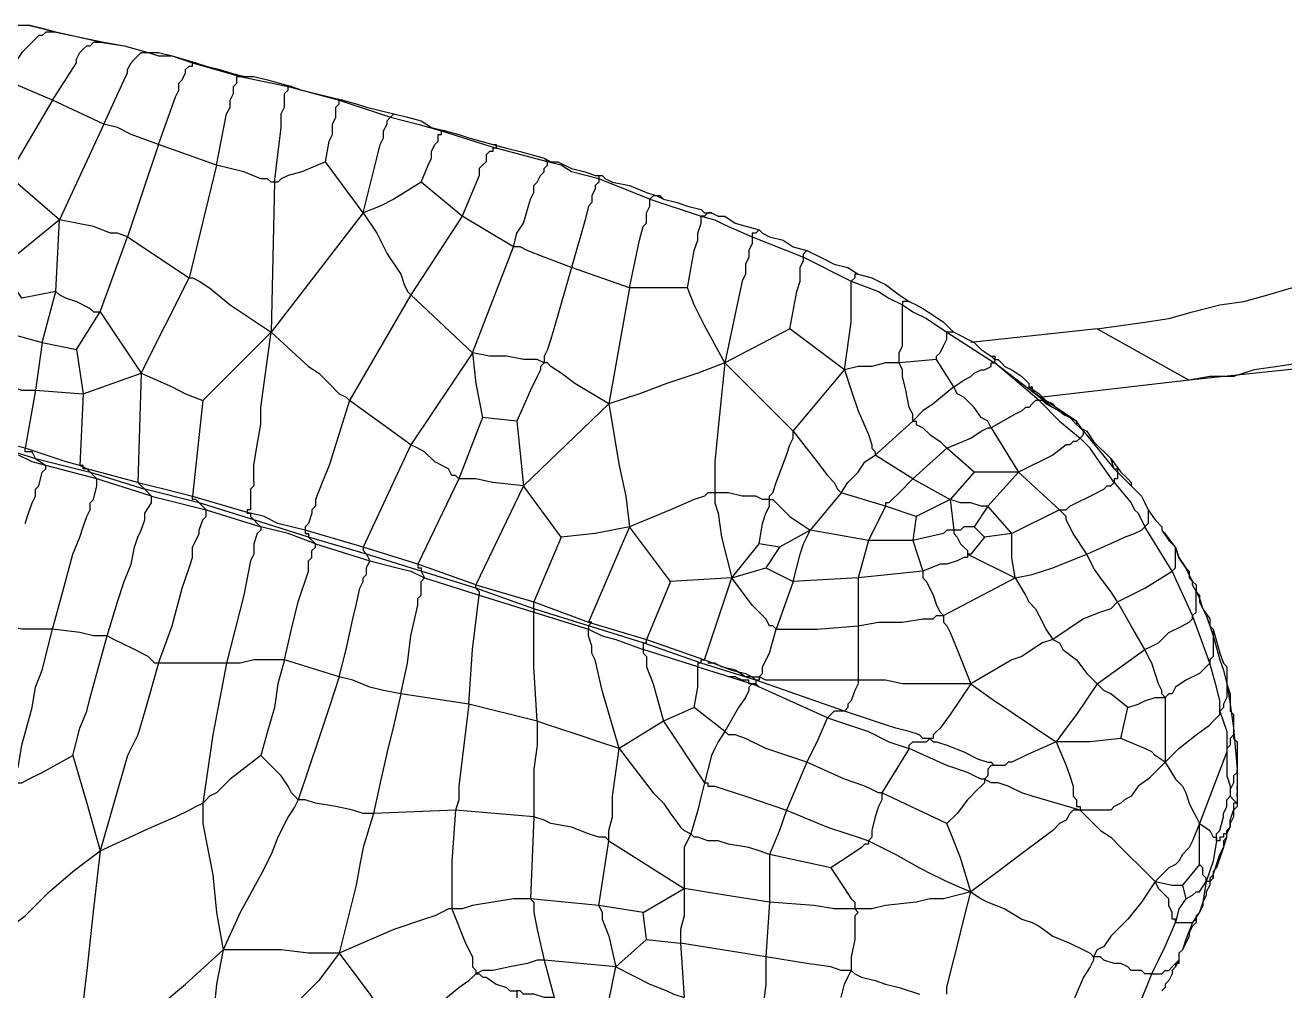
# Model space of a CAD drawing. Header units: millimetres. Extents: x 2758 to 41047, y 670 to 17125.
# Drawn here: x 34928.9 to 35082.6, y 8378.2 to 8496.1 of the extents above; entities that cross this region are included whole.
import ezdxf

# ---------------------------------------------------------------- set-up
doc = ezdxf.new("R2010")
doc.units = ezdxf.units.MM
doc.layers.add('PDF2_Geometría', color=7, linetype='Continuous')

# ---------------------------------------------------------------- blocks, each defined once
blk = doc.blocks.new('OH3A1-1$-$ASSY$$CENTER$TUB_-_v2$-$copia')
at = {"layer": 'PDF2_Geometría', "lineweight": -3}
for points in [[(15.30584, 11.00334), (15.31001, 11.00334)], [(15.31668, 11.00167), (15.31334, 11.00251), (15.31001, 11.00334)], [(15.31001, 11.00334), (15.31334, 11.00251), (15.31668, 11.00167)], [(15.32751, 10.99917), (15.31668, 11.00167), (15.31584, 11.00167), (15.31501, 11.00167), (15.31418, 11.00167), (15.31334, 11.00084), (15.31251, 11.00084), (15.31168, 11.00001), (15.31001, 10.99834), (15.30918, 10.99751), (15.30834, 10.99667), (15.30668, 10.99417), (15.30418, 10.99001)], [(15.31668, 11.00167), (15.32834, 10.99917)], [(15.31585, 10.98501), (15.32168, 10.99417), (15.32168, 10.99501), (15.32251, 10.99667), (15.32334, 10.99751), (15.32418, 10.99834), (15.32501, 10.99834), (15.32584, 10.99917), (15.32668, 10.99917), (15.32751, 10.99917), (15.33334, 10.99834), (15.33918, 10.99667)], [(15.32751, 10.99917), (15.32834, 10.99917)], [(15.32834, 10.99917), (15.33334, 10.99834), (15.33918, 10.99667)], [(15.32835, 10.97918), (15.33335, 10.99001), (15.33418, 10.99167), (15.33418, 10.99251), (15.33501, 10.99417), (15.33585, 10.99501), (15.33668, 10.99584), (15.33751, 10.99667), (15.33834, 10.99667), (15.33918, 10.99667), (15.34168, 10.99584), (15.34501, 10.99584), (15.35001, 10.99417)], [(15.33918, 10.99667), (15.33918, 10.99667)], [(15.33918, 10.99667), (15.34168, 10.99667), (15.34501, 10.99584), (15.35084, 10.99417), (15.35334, 10.99334), (15.35668, 10.99251), (15.35918, 10.99167), (15.36251, 10.99084)], [(15.34168, 10.97417), (15.34584, 10.98584), (15.34668, 10.98751), (15.34668, 10.98917), (15.34751, 10.99001), (15.34834, 10.99167), (15.34834, 10.99251), (15.34918, 10.99334), (15.35001, 10.99334), (15.35001, 10.99417), (15.36168, 10.99084)], [(15.35084, 10.99417), (15.35001, 10.99417)], [(15.35585, 10.96917), (15.35835, 10.98167), (15.35918, 10.98334), (15.35918, 10.98501), (15.36001, 10.98667), (15.36001, 10.98834), (15.36084, 10.98917), (15.36084, 10.99001), (15.36084, 10.99084), (15.36168, 10.99084), (15.37334, 10.98834)], [(15.36251, 10.99084), (15.36168, 10.99084)], [(15.36251, 10.99084), (15.36501, 10.99084), (15.36834, 10.99001), (15.37418, 10.98834)], [(15.31584, 10.98501), (15.30418, 10.99001), (15.29251, 10.97334)], [(15.37001, 10.96501), (15.37168, 10.97834), (15.37168, 10.98001), (15.37168, 10.98167), (15.37251, 10.98334), (15.37251, 10.98501), (15.37251, 10.98584), (15.37251, 10.98667), (15.37334, 10.98751), (15.37334, 10.98834), (15.38584, 10.98501)], [(15.37418, 10.98834), (15.37334, 10.98834)], [(15.37418, 10.98834), (15.37668, 10.98751), (15.38001, 10.98667), (15.38334, 10.98584), (15.38668, 10.98501)], [(15.32834, 10.97917), (15.31584, 10.98501), (15.30501, 10.96667)], [(15.38251, 10.97001), (15.38334, 10.97501), (15.38418, 10.97667), (15.38418, 10.97834), (15.38418, 10.97917), (15.38501, 10.98084), (15.38501, 10.98251), (15.38501, 10.98334), (15.38584, 10.98417), (15.38584, 10.98501), (15.39834, 10.98084)], [(15.38668, 10.98501), (15.38584, 10.98501)], [(15.38668, 10.98501), (15.39001, 10.98417), (15.39251, 10.98334), (15.39918, 10.98167)], [(15.39918, 10.98167), (15.39834, 10.98084)], [(15.39918, 10.98167), (15.40251, 10.98084), (15.40584, 10.98001), (15.40834, 10.97834), (15.41168, 10.97751)], [(15.34168, 10.97417), (15.33501, 10.97667), (15.33168, 10.97834), (15.32834, 10.97917), (15.31751, 10.95584)], [(15.39168, 10.95751), (15.39501, 10.97084), (15.39584, 10.97417), (15.39668, 10.97584), (15.39668, 10.97751), (15.39751, 10.97917), (15.39751, 10.98001), (15.39834, 10.98084), (15.40501, 10.97917), (15.41084, 10.97751)], [(15.40584, 10.96501), (15.40751, 10.96917), (15.40834, 10.97084), (15.40834, 10.97167), (15.40834, 10.97251), (15.40918, 10.97417), (15.41001, 10.97501), (15.41001, 10.97584), (15.41001, 10.97667), (15.41084, 10.97667), (15.41084, 10.97751), (15.42418, 10.97334)], [(15.41168, 10.97751), (15.41084, 10.97751)], [(15.41168, 10.97751), (15.41501, 10.97667), (15.41751, 10.97584), (15.42334, 10.97417), (15.42668, 10.97334), (15.43001, 10.97251), (15.43584, 10.97084)], [(16.1575, 10.97584), (15.59336, 10.91668)], [(15.35584, 10.96917), (15.34168, 10.97417), (15.33418, 10.95167)], [(15.42834, 10.94917), (15.42918, 10.95251), (15.43084, 10.95501), (15.43251, 10.96084), (15.43334, 10.96251), (15.43334, 10.96417), (15.43418, 10.96501), (15.43501, 10.96667), (15.43584, 10.96751), (15.43584, 10.96834), (15.43668, 10.96917), (15.43668, 10.97001), (15.42418, 10.97334), (15.42334, 10.97334), (15.42334, 10.97251), (15.42251, 10.97251), (15.42168, 10.97167), (15.42168, 10.97001), (15.42085, 10.96917), (15.42001, 10.96834), (15.42001, 10.96667), (15.41585, 10.95667)], [(15.42334, 10.97417), (15.42418, 10.97417), (15.42418, 10.97334)], [(15.37001, 10.96501), (15.36918, 10.96501), (15.36834, 10.96584), (15.36668, 10.96584), (15.36251, 10.96751), (15.35584, 10.96917), (15.34918, 10.94167)], [(15.39168, 10.95751), (15.38251, 10.97001), (15.37668, 10.96751), (15.37334, 10.96667), (15.37168, 10.96584), (15.37084, 10.96501), (15.37001, 10.96501), (15.36918, 10.92834)], [(15.44834, 10.96667), (15.44918, 10.96667), (15.44918, 10.96584), (15.44251, 10.96751), (15.44001, 10.96917), (15.43668, 10.97001), (15.43584, 10.97084)], [(15.43584, 10.97084), (15.43751, 10.97001), (15.43918, 10.97001), (15.44251, 10.96834), (15.44584, 10.96751), (15.44834, 10.96667)], [(15.31751, 10.95584), (15.30501, 10.96667), (15.29334, 10.95167)], [(15.46501, 10.96084), (15.46418, 10.96167), (15.46334, 10.96167), (15.46251, 10.96167), (15.46168, 10.96084), (15.44918, 10.96584), (15.44918, 10.96501), (15.44834, 10.96417), (15.44834, 10.96334), (15.44751, 10.96167), (15.44751, 10.96001), (15.44668, 10.95917), (15.44584, 10.95584), (15.44251, 10.94417)], [(15.44834, 10.96667), (15.45001, 10.96667), (15.45084, 10.96584), (15.45251, 10.96501), (15.45668, 10.96417), (15.46084, 10.96251), (15.46334, 10.96167), (15.46501, 10.96084)], [(15.41584, 10.95667), (15.40584, 10.96501), (15.39918, 10.96084), (15.39584, 10.95917), (15.39168, 10.95751), (15.39501, 10.95251), (15.39751, 10.94751), (15.40084, 10.94251), (15.40168, 10.94001), (15.40251, 10.93834), (15.40334, 10.93751)], [(15.45668, 10.93918), (15.45918, 10.95084), (15.46001, 10.95417), (15.46084, 10.95501), (15.46084, 10.95667), (15.46084, 10.95751), (15.46168, 10.95917), (15.46168, 10.96001), (15.46168, 10.96084), (15.47418, 10.95667)], [(15.46501, 10.96084), (15.46834, 10.96001), (15.47084, 10.95917), (15.47418, 10.95834), (15.47501, 10.95751), (15.47668, 10.95751)], [(15.39168, 10.95751), (15.36918, 10.92834)], [(15.47084, 10.93918), (15.47251, 10.94834), (15.47334, 10.95084), (15.47334, 10.95167), (15.47334, 10.95251), (15.47418, 10.95501), (15.47418, 10.95584), (15.47418, 10.95667), (15.47751, 10.95584), (15.47918, 10.95501), (15.48084, 10.95417), (15.48668, 10.95167)], [(15.47668, 10.95751), (15.47584, 10.95751), (15.47501, 10.95667), (15.47418, 10.95667)], [(15.47668, 10.95751), (15.47834, 10.95667), (15.48001, 10.95667), (15.48251, 10.95501), (15.48834, 10.95334)], [(15.31668, 10.93834), (15.31751, 10.95584), (15.30334, 10.94417), (15.29335, 10.95167), (15.28918, 10.94501), (15.28668, 10.94167), (15.28418, 10.93834)], [(15.33418, 10.95167), (15.33168, 10.95251), (15.33001, 10.95251), (15.32584, 10.95417), (15.32168, 10.95501), (15.31751, 10.95584)], [(15.31668, 10.93834), (15.31751, 10.93751), (15.31918, 10.93667), (15.32168, 10.93584), (15.32501, 10.93417), (15.32584, 10.93334), (15.32751, 10.93334), (15.33418, 10.95167), (15.34918, 10.94167)], [(15.48668, 10.95167), (15.48668, 10.95084), (15.48668, 10.95001), (15.48584, 10.94834), (15.48584, 10.94667), (15.48501, 10.94501), (15.48501, 10.94251), (15.48418, 10.94084), (15.48334, 10.93667), (15.48001, 10.92084), (15.47334, 10.91834), (15.46584, 10.91584), (15.45918, 10.91334), (15.45168, 10.91084)], [(15.48834, 10.95334), (15.48751, 10.95251), (15.48668, 10.95251), (15.48668, 10.95167), (15.49918, 10.94667), (15.49918, 10.94751), (15.50001, 10.94834)], [(15.48835, 10.95334), (15.48918, 10.95251), (15.49085, 10.95167), (15.49418, 10.95084), (15.49668, 10.94917), (15.50001, 10.94834), (15.50335, 10.94667), (15.50668, 10.94501), (15.51001, 10.94417), (15.51251, 10.94251), (15.51584, 10.94167), (15.51751, 10.94084), (15.51918, 10.94001), (15.52251, 10.93751), (15.52501, 10.93584)], [(15.44251, 10.94417), (15.43584, 10.94667), (15.43168, 10.94834), (15.43001, 10.94917), (15.42834, 10.94917)], [(15.31334, 10.92584), (15.31668, 10.93834), (15.30834, 10.93667), (15.30334, 10.94417), (15.29501, 10.93251)], [(15.45668, 10.93917), (15.44251, 10.94417), (15.43918, 10.93251), (15.43751, 10.92667), (15.43668, 10.92417), (15.43584, 10.92251), (15.43584, 10.92084)], [(15.49584, 10.92917), (15.49751, 10.93834), (15.49834, 10.94084), (15.49834, 10.94167), (15.49834, 10.94251), (15.49834, 10.94417), (15.49918, 10.94584), (15.49918, 10.94667), (15.51084, 10.94084)], [(15.32168, 10.92417), (15.32751, 10.93334), (15.33751, 10.91834), (15.34918, 10.94167), (15.35001, 10.94167), (15.35168, 10.94084), (15.35418, 10.93917), (15.35918, 10.93501), (15.36918, 10.92834)], [(15.51251, 10.94251), (15.51168, 10.94251), (15.51168, 10.94167), (15.51084, 10.94084)], [(15.48001, 10.92084), (15.47501, 10.93001), (15.47251, 10.93501), (15.47084, 10.93917), (15.45668, 10.93917), (15.45168, 10.91084)], [(15.50918, 10.91918), (15.51084, 10.93084), (15.51084, 10.93334), (15.51084, 10.93501), (15.51084, 10.93667), (15.51084, 10.93751), (15.51084, 10.93917), (15.51084, 10.94001), (15.51084, 10.94084), (15.51751, 10.93834), (15.52001, 10.93667), (15.52334, 10.93501)], [(15.57084, 10.92917), (15.57668, 10.93001), (15.58251, 10.93084), (15.58834, 10.93167), (15.59418, 10.93334), (15.60084, 10.93501), (15.60668, 10.93584), (15.61251, 10.93751), (15.61834, 10.93917), (15.64001, 10.92501), (15.63334, 10.92334), (15.62751, 10.92251), (15.62084, 10.92084), (15.61501, 10.92001), (15.60918, 10.91917), (15.60418, 10.91751), (15.59834, 10.91751), (15.59334, 10.91667)], [(15.40334, 10.93751), (15.38834, 10.91167)], [(15.52251, 10.92084), (15.52251, 10.92334), (15.52335, 10.92501), (15.52335, 10.92667), (15.52335, 10.92917), (15.52335, 10.93084), (15.52335, 10.93251), (15.52335, 10.93417), (15.52335, 10.93501), (15.52584, 10.93334), (15.52918, 10.93167), (15.53418, 10.92834)], [(15.52501, 10.93584), (15.52418, 10.93584), (15.52334, 10.93584), (15.52334, 10.93501)], [(15.52501, 10.93584), (15.52668, 10.93501), (15.52834, 10.93417), (15.53084, 10.93251), (15.53334, 10.93084), (15.53501, 10.92917), (15.53584, 10.92834)], [(15.50918, 10.91917), (15.49584, 10.92917), (15.48001, 10.92084)], [(15.57084, 10.92917), (15.54001, 10.92584)], [(15.57084, 10.92917), (15.59334, 10.91667)], [(15.30418, 10.92834), (15.31334, 10.92584), (15.31168, 10.91417)], [(15.31334, 10.92584), (15.32168, 10.92417), (15.32334, 10.91334)], [(15.36918, 10.92834), (15.35251, 10.91167), (15.35001, 10.88834)], [(15.36501, 10.89167), (15.36501, 10.89417), (15.36501, 10.89501), (15.36501, 10.89584), (15.36584, 10.90084), (15.36668, 10.90584), (15.36668, 10.91001), (15.36918, 10.92834), (15.37834, 10.92001), (15.38084, 10.91834), (15.38334, 10.91584), (15.38584, 10.91334), (15.38751, 10.91251), (15.38834, 10.91167)], [(15.53168, 10.92167), (15.53168, 10.92251), (15.53251, 10.92334), (15.53334, 10.92501), (15.53418, 10.92667), (15.53418, 10.92751), (15.53418, 10.92834), (15.54584, 10.92084)], [(15.53584, 10.92834), (15.53501, 10.92834), (15.53418, 10.92834)], [(15.53584, 10.92834), (15.54084, 10.92584), (15.54251, 10.92417), (15.54501, 10.92251)], [(15.41834, 10.92334), (15.40334, 10.90084), (15.38834, 10.91167), (15.38334, 10.89584), (15.38168, 10.89167), (15.38001, 10.88751), (15.38001, 10.88584), (15.37918, 10.88501), (15.37918, 10.88417), (15.37835, 10.88167), (15.37751, 10.88084), (15.37751, 10.88001), (15.37085, 10.88167), (15.36751, 10.88334), (15.36418, 10.88417), (15.36418, 10.88334), (15.36501, 10.88251)], [(15.43584, 10.92084), (15.43418, 10.92167), (15.43334, 10.92167), (15.43084, 10.92167), (15.42668, 10.92251), (15.42251, 10.92251), (15.41834, 10.92334), (15.41918, 10.91584), (15.42084, 10.90751)], [(15.45168, 10.91084), (15.44334, 10.91584), (15.44001, 10.91834), (15.43751, 10.92001), (15.43668, 10.92084), (15.43584, 10.92084), (15.43501, 10.92001), (15.43501, 10.91917), (15.43418, 10.91751), (15.43251, 10.91417), (15.42918, 10.90667)], [(15.49668, 10.90417), (15.48001, 10.92084), (15.47834, 10.90501), (15.47751, 10.89667), (15.47751, 10.89334), (15.47751, 10.89084), (15.47751, 10.88917), (15.47584, 10.88917), (15.47501, 10.88834), (15.47251, 10.88751), (15.46668, 10.88501), (15.45668, 10.88084)], [(15.52251, 10.92084), (15.52084, 10.92084), (15.51918, 10.92084), (15.51584, 10.92001), (15.51251, 10.92001), (15.50918, 10.91917), (15.51084, 10.91417), (15.51251, 10.90917), (15.51501, 10.90334), (15.51584, 10.90084), (15.51584, 10.90001), (15.51668, 10.89918), (15.51668, 10.89834)], [(15.52584, 10.89251), (15.51668, 10.89834), (15.52584, 10.90667), (15.52584, 10.90751), (15.52584, 10.90834), (15.52501, 10.91001), (15.52418, 10.91417), (15.52334, 10.91751), (15.52334, 10.91917), (15.52251, 10.92084)], [(15.53584, 10.91501), (15.53168, 10.92167), (15.52251, 10.92084)], [(15.53584, 10.91501), (15.53834, 10.91667), (15.54001, 10.91751), (15.54084, 10.91834), (15.54251, 10.91917), (15.54334, 10.91917), (15.54501, 10.92001), (15.54501, 10.92084), (15.54584, 10.92084)], [(15.54501, 10.92251), (15.54584, 10.92167), (15.54584, 10.92084)], [(15.54501, 10.92251), (15.54585, 10.92251), (15.54585, 10.92167), (15.54668, 10.92167), (15.54751, 10.92084), (15.54834, 10.92001), (15.55001, 10.91917), (15.55251, 10.91751), (15.55334, 10.91667), (15.55418, 10.91584), (15.55418, 10.91501)], [(15.55668, 10.91167), (15.54585, 10.92084), (15.55584, 10.91334)], [(15.30001, 10.91667), (15.30584, 10.91501), (15.30834, 10.91417), (15.31168, 10.91417), (15.30918, 10.90001)], [(15.32334, 10.91334), (15.33751, 10.91834), (15.33668, 10.89167)], [(15.33751, 10.91834), (15.34501, 10.91501), (15.34834, 10.91334), (15.35251, 10.91167)], [(15.49668, 10.90417), (15.50918, 10.91917)], [(15.59334, 10.91667), (15.55751, 10.91251)], [(15.31168, 10.91417), (15.32334, 10.91334), (15.32251, 10.89584)], [(15.54501, 10.90501), (15.54418, 10.90667), (15.54251, 10.90751), (15.54084, 10.91001), (15.53834, 10.91251), (15.53668, 10.91334), (15.53584, 10.91501), (15.53084, 10.91084), (15.52834, 10.90917), (15.52584, 10.90667), (15.52668, 10.90667), (15.52668, 10.90584), (15.52834, 10.90501), (15.53001, 10.90334), (15.53251, 10.90167), (15.53418, 10.90001)], [(15.55418, 10.91501), (15.55501, 10.91501), (15.55501, 10.91417), (15.55584, 10.91334)], [(15.55418, 10.91501), (15.55668, 10.91334), (15.55834, 10.91167), (15.56001, 10.91084), (15.56084, 10.91001), (15.56251, 10.90834), (15.56418, 10.90751), (15.56584, 10.90667)], [(15.43084, 10.89084), (15.45168, 10.91084), (15.45418, 10.89584), (15.45584, 10.88834), (15.45668, 10.88084)], [(15.55668, 10.91167), (15.55584, 10.91167), (15.55501, 10.91084), (15.55418, 10.91001), (15.55334, 10.91001), (15.55251, 10.90917), (15.55084, 10.90834), (15.54501, 10.90501)], [(15.56751, 10.90417), (15.56668, 10.90501), (15.56584, 10.90584), (15.56418, 10.90751), (15.56001, 10.91001), (15.55834, 10.91084), (15.55751, 10.91167), (15.55668, 10.91167), (15.56168, 10.90667), (15.56668, 10.90251), (15.56584, 10.90167), (15.56501, 10.90167), (15.56418, 10.90084), (15.56334, 10.90084), (15.56001, 10.89834), (15.55168, 10.89417)], [(15.56584, 10.90667), (15.55584, 10.91334), (15.56001, 10.91001)], [(15.42918, 10.90667), (15.42084, 10.90751), (15.41501, 10.89251), (15.41418, 10.89334), (15.41334, 10.89334), (15.41251, 10.89501), (15.40918, 10.89667), (15.40668, 10.89917), (15.40501, 10.90001), (15.40334, 10.90084), (15.39168, 10.87584), (15.37751, 10.88001), (15.37751, 10.87917), (15.37834, 10.87917), (15.37834, 10.87834), (15.36501, 10.88251), (15.36584, 10.88167), (15.36668, 10.88084)], [(15.42918, 10.90667), (15.43084, 10.89084)], [(15.54084, 10.89417), (15.53418, 10.90001), (15.54001, 10.90251), (15.54251, 10.90417), (15.54418, 10.90501), (15.54501, 10.90501), (15.55168, 10.89417), (15.54084, 10.89417), (15.53501, 10.88751)], [(15.56584, 10.90667), (15.56584, 10.90584)], [(15.56751, 10.90417), (15.56585, 10.90667), (15.56585, 10.90584)], [(15.56585, 10.90584), (15.56668, 10.90501), (15.56834, 10.90417), (15.57001, 10.90167), (15.57418, 10.89751)], [(15.31168, 10.89751), (15.31084, 10.89917), (15.31001, 10.89917), (15.30918, 10.89917), (15.30918, 10.90001), (15.30584, 10.90084), (15.30251, 10.90167), (15.29584, 10.90334), (15.29668, 10.90251), (15.29751, 10.90251), (15.29834, 10.90167)], [(15.29834, 10.90167), (15.31168, 10.89751), (15.31418, 10.89584)], [(15.49084, 10.88751), (15.49084, 10.88834), (15.49168, 10.88917), (15.49251, 10.89167), (15.49501, 10.89834), (15.49584, 10.90084), (15.49668, 10.90251), (15.49668, 10.90417), (15.50251, 10.89667), (15.50501, 10.89334), (15.50668, 10.89167), (15.50751, 10.89001), (15.50834, 10.88917)], [(15.56168, 10.88501), (15.56334, 10.88501), (15.56418, 10.88584), (15.56584, 10.88667), (15.56918, 10.88834), (15.57251, 10.89001), (15.57334, 10.89084), (15.57418, 10.89084), (15.57501, 10.89167), (15.57084, 10.89751), (15.56918, 10.90001), (15.56834, 10.90084), (15.56668, 10.90251), (15.56751, 10.90334), (15.56751, 10.90417), (15.57501, 10.89501)], [(15.30918, 10.88167), (15.31001, 10.88417), (15.31084, 10.88667), (15.31168, 10.88834), (15.31168, 10.89001), (15.31251, 10.89084), (15.31334, 10.89417), (15.31418, 10.89501), (15.31418, 10.89584), (15.31084, 10.89667), (15.30751, 10.89834)], [(15.32501, 10.89417), (15.32418, 10.89501), (15.32334, 10.89501), (15.32334, 10.89584), (15.32251, 10.89584), (15.31918, 10.89667), (15.30918, 10.90001)], [(15.50834, 10.88917), (15.51001, 10.89167), (15.51251, 10.89417), (15.51418, 10.89667), (15.51668, 10.89834)], [(15.53418, 10.90001), (15.52584, 10.89251), (15.53501, 10.88751)], [(15.31168, 10.89751), (15.32501, 10.89417), (15.32668, 10.89251)], [(15.31584, 10.85584), (15.31834, 10.86501), (15.32084, 10.87417), (15.32251, 10.87834), (15.32334, 10.88084), (15.32418, 10.88334), (15.32501, 10.88501), (15.32501, 10.88667), (15.32584, 10.88751), (15.32668, 10.89084), (15.32668, 10.89167), (15.32668, 10.89251), (15.31418, 10.89584)], [(15.33834, 10.89001), (15.33751, 10.89084), (15.33668, 10.89167), (15.32418, 10.89501), (15.32251, 10.89584)], [(15.57501, 10.89501), (15.57418, 10.89751)], [(15.57418, 10.89751), (15.57668, 10.89417), (15.57834, 10.89251), (15.57918, 10.89167), (15.57918, 10.89084), (15.58001, 10.89001)], [(15.57918, 10.89084), (15.57501, 10.89501), (15.57584, 10.89501), (15.57584, 10.89417), (15.57584, 10.89251), (15.57501, 10.89251), (15.57501, 10.89167), (15.57918, 10.88667), (15.58001, 10.88501), (15.58084, 10.88417), (15.58251, 10.88084)], [(15.32501, 10.89417), (15.33834, 10.89001), (15.34001, 10.88834)], [(15.32918, 10.85418), (15.33168, 10.86251), (15.33334, 10.86751), (15.33501, 10.87167), (15.33584, 10.87584), (15.33668, 10.87834), (15.33751, 10.88001), (15.33834, 10.88251), (15.33834, 10.88334), (15.33834, 10.88417), (15.34001, 10.88667), (15.34001, 10.88751), (15.34001, 10.88834), (15.32668, 10.89251)], [(15.43084, 10.89084), (15.42334, 10.89167), (15.41918, 10.89251), (15.41668, 10.89251), (15.41584, 10.89251), (15.41501, 10.89251), (15.40501, 10.87167), (15.39168, 10.87584), (15.39168, 10.87501), (15.39251, 10.87417), (15.37834, 10.87834), (15.38001, 10.87667), (15.37334, 10.87917), (15.37001, 10.88001), (15.36668, 10.88084), (15.36668, 10.88001), (15.36584, 10.87917), (15.36501, 10.87667), (15.36501, 10.87584), (15.36501, 10.87417), (15.36418, 10.87251), (15.36251, 10.86417), (15.35835, 10.84751)], [(15.52584, 10.89251), (15.52251, 10.88917), (15.52084, 10.88751), (15.52001, 10.88667), (15.51918, 10.88667), (15.51918, 10.88584)], [(15.56168, 10.88501), (15.55168, 10.89417), (15.54418, 10.88584)], [(15.33668, 10.89167), (15.34001, 10.89084), (15.34334, 10.89001), (15.35001, 10.88834)], [(15.35168, 10.88667), (15.33834, 10.89001)], [(15.36501, 10.89167), (15.36501, 10.89084), (15.36418, 10.89001)], [(15.36418, 10.89001), (15.36418, 10.88834)], [(15.44001, 10.87834), (15.43084, 10.89084), (15.41918, 10.86667), (15.40501, 10.87167), (15.40501, 10.87084), (15.40584, 10.87084), (15.40584, 10.87001), (15.39251, 10.87417), (15.39334, 10.87251)], [(15.49084, 10.88751), (15.49001, 10.88751), (15.48918, 10.88751), (15.48751, 10.88834), (15.48418, 10.88834), (15.48084, 10.88917), (15.47918, 10.88917), (15.47834, 10.88917), (15.47751, 10.88917), (15.47751, 10.88751), (15.47751, 10.88667), (15.47834, 10.88417), (15.47918, 10.87834), (15.48168, 10.86834), (15.46668, 10.86751), (15.46084, 10.85334)], [(15.51918, 10.88584), (15.50834, 10.88917), (15.50084, 10.88001)], [(15.57918, 10.89084), (15.58001, 10.89001), (15.58168, 10.88834), (15.58251, 10.88667), (15.58334, 10.88501)], [(15.34001, 10.88834), (15.35334, 10.88501)], [(15.35168, 10.88667), (15.35084, 10.88751), (15.35001, 10.88751), (15.35001, 10.88834), (15.36418, 10.88417)], [(15.36501, 10.88251), (15.35168, 10.88667), (15.35334, 10.88501)], [(15.36418, 10.88834), (15.36418, 10.88667), (15.36418, 10.88584), (15.36418, 10.88501), (15.36334, 10.88501), (15.36334, 10.88417), (15.36418, 10.88417)], [(15.46001, 10.85251), (15.46085, 10.85251), (15.46085, 10.85334), (15.47501, 10.84834), (15.48168, 10.86834), (15.48834, 10.87667), (15.48918, 10.88167), (15.49001, 10.88417), (15.49084, 10.88584), (15.49084, 10.88667), (15.49084, 10.88751), (15.49168, 10.88751), (15.49251, 10.88667), (15.49334, 10.88584), (15.49584, 10.88334), (15.50084, 10.88001)], [(15.52668, 10.88334), (15.51918, 10.88584), (15.51501, 10.87751), (15.50085, 10.88001)], [(15.53501, 10.88751), (15.52668, 10.88334), (15.52584, 10.87751)], [(15.54418, 10.88584), (15.54334, 10.88584), (15.54251, 10.88584), (15.54001, 10.88667), (15.53751, 10.88667), (15.53501, 10.88751), (15.53584, 10.88001)], [(15.55084, 10.86834), (15.55501, 10.86917), (15.55751, 10.87001), (15.56001, 10.87084), (15.56834, 10.87417), (15.56501, 10.87917), (15.56334, 10.88251), (15.56334, 10.88334), (15.56168, 10.88501), (15.55001, 10.87917), (15.54418, 10.88584), (15.54084, 10.88084), (15.54334, 10.87834)], [(15.34168, 10.84751), (15.34501, 10.85667), (15.34751, 10.86584), (15.34918, 10.87084), (15.35001, 10.87334), (15.35001, 10.87584), (15.35084, 10.87751), (15.35168, 10.87917), (15.35168, 10.88001), (15.35251, 10.88251), (15.35334, 10.88334), (15.35334, 10.88417), (15.35334, 10.88501), (15.36668, 10.88084)], [(15.58334, 10.88501), (15.58334, 10.88417), (15.58334, 10.88334), (15.58334, 10.88251), (15.58334, 10.88167), (15.58251, 10.88084)], [(15.58334, 10.88501), (15.58501, 10.88251), (15.58668, 10.88084), (15.58668, 10.88001), (15.58751, 10.87917)], [(15.45668, 10.88084), (15.45251, 10.88001), (15.44834, 10.87917), (15.44001, 10.87834), (15.43334, 10.86251)], [(15.46668, 10.86751), (15.45668, 10.88084), (15.44668, 10.85751)], [(15.53584, 10.88001), (15.53418, 10.88001), (15.53334, 10.87917)], [(15.54084, 10.88084), (15.53834, 10.88084), (15.53751, 10.88001), (15.53668, 10.88001), (15.53584, 10.88001), (15.53584, 10.87917), (15.53668, 10.87834), (15.53751, 10.87667), (15.53834, 10.87584), (15.53918, 10.87501), (15.53918, 10.87417)], [(15.57584, 10.86251), (15.57418, 10.86501), (15.57168, 10.86834), (15.57001, 10.87084), (15.56834, 10.87417), (15.57584, 10.87751), (15.57751, 10.87834), (15.58001, 10.87917), (15.58168, 10.88001), (15.58251, 10.88084)], [(15.58251, 10.85084), (15.57918, 10.85668), (15.57584, 10.86251), (15.58251, 10.86584), (15.58918, 10.87001), (15.58251, 10.88084)], [(15.58668, 10.88001), (15.58834, 10.87751), (15.59001, 10.87584)], [(15.37251, 10.84834), (15.37418, 10.85584), (15.37584, 10.86251), (15.37834, 10.87001), (15.37834, 10.87167), (15.37834, 10.87251), (15.37918, 10.87334), (15.37918, 10.87501), (15.38001, 10.87584), (15.38001, 10.87667), (15.39334, 10.87251)], [(15.49334, 10.87584), (15.48834, 10.87667)], [(15.52584, 10.87751), (15.51501, 10.87751), (15.51251, 10.86834)], [(15.53334, 10.87917), (15.52584, 10.87751), (15.52834, 10.87001)], [(15.59001, 10.87584), (15.58751, 10.87917)], [(15.53918, 10.87417), (15.53918, 10.87334), (15.53834, 10.87334), (15.53668, 10.87251), (15.53418, 10.87167), (15.53251, 10.87167), (15.52834, 10.87001)], [(15.58751, 10.83917), (15.58668, 10.84001), (15.58668, 10.84084), (15.58584, 10.84251), (15.58501, 10.84501), (15.58418, 10.84751), (15.58334, 10.84917), (15.58251, 10.85084), (15.58418, 10.85167), (15.58584, 10.85251), (15.58834, 10.85501), (15.59168, 10.85667), (15.59334, 10.85751), (15.59418, 10.85834), (15.59418, 10.85917), (15.58918, 10.87001), (15.59001, 10.87084), (15.59001, 10.87167), (15.59001, 10.87334), (15.59001, 10.87417), (15.59001, 10.87501), (15.59001, 10.87584)], [(15.59501, 10.86667), (15.59501, 10.86584), (15.59501, 10.86501), (15.59418, 10.86667), (15.59418, 10.86751), (15.59251, 10.87084), (15.59084, 10.87334), (15.59001, 10.87584)], [(15.59001, 10.87584), (15.59084, 10.87334), (15.59251, 10.87084), (15.59334, 10.87001), (15.59334, 10.86917), (15.59334, 10.86834), (15.59418, 10.86751), (15.59501, 10.86667)], [(15.38584, 10.84417), (15.38751, 10.85084), (15.38918, 10.85834), (15.39001, 10.86167), (15.39084, 10.86584), (15.39168, 10.86751), (15.39168, 10.86834), (15.39251, 10.86917), (15.39251, 10.87084), (15.39334, 10.87251), (15.40001, 10.87084), (15.40334, 10.87001), (15.40668, 10.86834)], [(15.47418, 10.84751), (15.47418, 10.84834), (15.47501, 10.84834), (15.48168, 10.84584), (15.48501, 10.84501), (15.48668, 10.84417), (15.48751, 10.84417), (15.48834, 10.84417), (15.48918, 10.84501), (15.48918, 10.84667), (15.49084, 10.85001), (15.49251, 10.85584), (15.49168, 10.85667), (15.49084, 10.85667), (15.49001, 10.85834), (15.48834, 10.86001), (15.48668, 10.86167), (15.48168, 10.86834), (15.49001, 10.87084)], [(15.40084, 10.84001), (15.40251, 10.84751), (15.40334, 10.85417), (15.40501, 10.86167), (15.40501, 10.86334), (15.40584, 10.86417), (15.40584, 10.86501), (15.40584, 10.86751), (15.40668, 10.86834), (15.42001, 10.86417)], [(15.41918, 10.86584), (15.40584, 10.87001), (15.40668, 10.86834)], [(15.51251, 10.86834), (15.49668, 10.86751), (15.49251, 10.85584), (15.49334, 10.85584), (15.49501, 10.85584), (15.49751, 10.85584), (15.50001, 10.85584), (15.50251, 10.85584), (15.51251, 10.85667)], [(15.52834, 10.87001), (15.51251, 10.86834), (15.51251, 10.85667), (15.51751, 10.85751), (15.52334, 10.85751), (15.52834, 10.85834), (15.53084, 10.85834), (15.53168, 10.85917), (15.53334, 10.85917)], [(15.52834, 10.87001), (15.52834, 10.86834), (15.52918, 10.86751), (15.53084, 10.86417), (15.53168, 10.86167), (15.53251, 10.86001), (15.53334, 10.85917), (15.55084, 10.86834)], [(15.55084, 10.86834), (15.55334, 10.86417), (15.55418, 10.86251), (15.55584, 10.86084), (15.55751, 10.85751), (15.55834, 10.85584), (15.56001, 10.85334), (15.55751, 10.85251), (15.55501, 10.85084), (15.55251, 10.84917), (15.55001, 10.84834), (15.54001, 10.84251), (15.54584, 10.83834), (15.54834, 10.83668), (15.55084, 10.83501), (15.55584, 10.83168), (15.56084, 10.82834)], [(15.41918, 10.86584), (15.41918, 10.86667), (15.43334, 10.86251)], [(15.43334, 10.86084), (15.41918, 10.86584), (15.42001, 10.86501), (15.42001, 10.86417)], [(15.59834, 10.84751), (15.59418, 10.85917), (15.59501, 10.86001), (15.59501, 10.86084), (15.59501, 10.86251), (15.59501, 10.86501), (15.59584, 10.86417), (15.59584, 10.86251), (15.59751, 10.85917), (15.59834, 10.85667), (15.59918, 10.85417)], [(15.59501, 10.86667), (15.59501, 10.86501), (15.59584, 10.86334), (15.59668, 10.86084), (15.59834, 10.85834), (15.59834, 10.85667), (15.59918, 10.85584), (15.60084, 10.85001), (15.60168, 10.84751), (15.60251, 10.84667), (15.60251, 10.84501)], [(15.41751, 10.83751), (15.41834, 10.85084), (15.42001, 10.86417), (15.43334, 10.86001)], [(15.43334, 10.86084), (15.43334, 10.86167), (15.43334, 10.86251), (15.44668, 10.85751)], [(15.57584, 10.86251), (15.57418, 10.86084), (15.57168, 10.86001), (15.56751, 10.85834), (15.56001, 10.85334), (15.56168, 10.85251), (15.56251, 10.85084), (15.56584, 10.84834), (15.56834, 10.84501), (15.57001, 10.84334), (15.57084, 10.84251), (15.56584, 10.83501), (15.56334, 10.83167), (15.56084, 10.82834), (15.55334, 10.82501), (15.55001, 10.82334), (15.54918, 10.82334), (15.54834, 10.82251), (15.54668, 10.82251), (15.54584, 10.82251), (15.54501, 10.82251), (15.54418, 10.82167), (15.54418, 10.82084), (15.54418, 10.82001), (15.54334, 10.81917)], [(15.44668, 10.85667), (15.43334, 10.86084), (15.43334, 10.86001)], [(15.43418, 10.83334), (15.43334, 10.84667), (15.43334, 10.85334), (15.43334, 10.85501), (15.43334, 10.85667), (15.43334, 10.85834), (15.43334, 10.85917), (15.43334, 10.86001), (15.44668, 10.85584)], [(15.53334, 10.85917), (15.53334, 10.85834), (15.53334, 10.85751), (15.53418, 10.85667), (15.53501, 10.85501), (15.53668, 10.85084), (15.54001, 10.84251), (15.52668, 10.84251), (15.52334, 10.84251), (15.51918, 10.84334), (15.51668, 10.84334), (15.51501, 10.84334), (15.51334, 10.84334), (15.51251, 10.84334), (15.51251, 10.84251), (15.51168, 10.84084), (15.51084, 10.83834), (15.51001, 10.83751), (15.51001, 10.83667), (15.50918, 10.83584), (15.48751, 10.84334), (15.48751, 10.84251), (15.48668, 10.84251)], [(15.30584, 10.81751), (15.30668, 10.82001), (15.30751, 10.82251), (15.30834, 10.82751), (15.31084, 10.83667), (15.31168, 10.84167), (15.31334, 10.84584), (15.31584, 10.85584), (15.30834, 10.85584), (15.30418, 10.85667), (15.30251, 10.85667), (15.30168, 10.85667), (15.30084, 10.85667), (15.29668, 10.84501), (15.29334, 10.83334), (15.29084, 10.82751), (15.28918, 10.82167), (15.28584, 10.81001)], [(15.32084, 10.82501), (15.32251, 10.83167), (15.32418, 10.83584), (15.32501, 10.83917), (15.32918, 10.85417), (15.32751, 10.85417), (15.32584, 10.85417), (15.32251, 10.85501), (15.31585, 10.85584)], [(15.44668, 10.85667), (15.44751, 10.85751), (15.44668, 10.85751), (15.46084, 10.85334)], [(15.46001, 10.85251), (15.44668, 10.85667), (15.44668, 10.85584)], [(15.45418, 10.82667), (15.45001, 10.84084), (15.44834, 10.84834), (15.44751, 10.85001), (15.44751, 10.85167), (15.44668, 10.85417), (15.44668, 10.85501), (15.44668, 10.85584), (15.45001, 10.85417), (15.45334, 10.85334), (15.46001, 10.85084)], [(15.51251, 10.85667), (15.51251, 10.84334), (15.51084, 10.84334), (15.51001, 10.84334), (15.50668, 10.84334), (15.50084, 10.84334), (15.49418, 10.84334), (15.49168, 10.84334), (15.49001, 10.84334), (15.48834, 10.84417), (15.48834, 10.84334), (15.48751, 10.84334)], [(15.59918, 10.85584), (15.59918, 10.85501), (15.59918, 10.85417)], [(15.34168, 10.84751), (15.34084, 10.84751), (15.34001, 10.84834), (15.33918, 10.84917), (15.33584, 10.85084), (15.33251, 10.85251), (15.33084, 10.85334), (15.32918, 10.85417)], [(15.47418, 10.84751), (15.46001, 10.85251), (15.46001, 10.85167), (15.46001, 10.85084)], [(15.59918, 10.85417), (15.59918, 10.85084), (15.59918, 10.85001), (15.59918, 10.84917), (15.59834, 10.84834), (15.59834, 10.84751)], [(15.59918, 10.85417), (15.60084, 10.84834), (15.60168, 10.84584), (15.60251, 10.84251), (15.60251, 10.84084), (15.60251, 10.84001), (15.60251, 10.83917), (15.60168, 10.83751), (15.60168, 10.83667), (15.60084, 10.83584)], [(15.48751, 10.84334), (15.47418, 10.84751), (15.47334, 10.84751), (15.47334, 10.84667), (15.46001, 10.85084), (15.46001, 10.85001), (15.46084, 10.84917), (15.46084, 10.84667), (15.46251, 10.84251), (15.46501, 10.83334)], [(15.57834, 10.83667), (15.57418, 10.84001), (15.57251, 10.84084), (15.57168, 10.84167), (15.57084, 10.84251), (15.58251, 10.85084)], [(15.35834, 10.84751), (15.35001, 10.84751), (15.34584, 10.84751), (15.34418, 10.84751), (15.34251, 10.84751), (15.34168, 10.84751), (15.33834, 10.83584), (15.33668, 10.83001), (15.33418, 10.82501), (15.33085, 10.81334), (15.32751, 10.80168)], [(15.37251, 10.84834), (15.37084, 10.84834), (15.36918, 10.84834), (15.36501, 10.84834), (15.36168, 10.84751), (15.35835, 10.84751), (15.35501, 10.83001), (15.35251, 10.81334)], [(15.38584, 10.84417), (15.37251, 10.84834), (15.37084, 10.84251), (15.37001, 10.83667), (15.36834, 10.83084), (15.36668, 10.82501)], [(15.47251, 10.83667), (15.47334, 10.84167), (15.47334, 10.84417), (15.47334, 10.84584), (15.47334, 10.84667), (15.48668, 10.84251)], [(15.48834, 10.84334), (15.48751, 10.84334), (15.48668, 10.84417), (15.48501, 10.84417), (15.48251, 10.84584), (15.47918, 10.84667), (15.47751, 10.84751), (15.47668, 10.84751), (15.47584, 10.84751)], [(15.40084, 10.84001), (15.39668, 10.84084), (15.39334, 10.84167), (15.38918, 10.84334), (15.38584, 10.84417), (15.38334, 10.83667), (15.38084, 10.82917), (15.37834, 10.82167), (15.37584, 10.81417)], [(15.48668, 10.84251), (15.48584, 10.84251), (15.48584, 10.84334), (15.48501, 10.84334), (15.48418, 10.84334), (15.48251, 10.84417), (15.48168, 10.84417), (15.48084, 10.84417)], [(15.48834, 10.84334), (15.48834, 10.84334)], [(15.60251, 10.84501), (15.60251, 10.84417), (15.60251, 10.84251), (15.60334, 10.83751), (15.60418, 10.83167), (15.60418, 10.83001), (15.60334, 10.82917), (15.60334, 10.82751), (15.60251, 10.82667), (15.60251, 10.82584), (15.60251, 10.82001), (15.60334, 10.81751), (15.60334, 10.81667), (15.60334, 10.81584), (15.60334, 10.81501)], [(15.60251, 10.84501), (15.60251, 10.84251), (15.60334, 10.84001), (15.60334, 10.83751), (15.60334, 10.83667), (15.60334, 10.83584), (15.60418, 10.83501)], [(15.41751, 10.83751), (15.40084, 10.84001), (15.39918, 10.83251), (15.39751, 10.82584), (15.39585, 10.81834), (15.39418, 10.81084)], [(15.54001, 10.84251), (15.53501, 10.83501), (15.53251, 10.83167), (15.53168, 10.83084), (15.53084, 10.83001), (15.53084, 10.82917), (15.53001, 10.82917), (15.52918, 10.82917), (15.52834, 10.82917), (15.52751, 10.83001), (15.52501, 10.83084), (15.52168, 10.83167), (15.51918, 10.83251), (15.50918, 10.83584), (15.50751, 10.83584), (15.50668, 10.83584), (15.50584, 10.83501), (15.50501, 10.83417), (15.48668, 10.84251), (15.48584, 10.84167), (15.48584, 10.84084), (15.48501, 10.83917), (15.48334, 10.83667), (15.48001, 10.83084), (15.47251, 10.83667), (15.46501, 10.83334), (15.47501, 10.81834), (15.47418, 10.81501), (15.47334, 10.81167), (15.47168, 10.80584)], [(15.48834, 10.84167), (15.48751, 10.84251), (15.48668, 10.84251)], [(15.43418, 10.83334), (15.41751, 10.83751), (15.41668, 10.83084), (15.41584, 10.82417), (15.41501, 10.81751), (15.41501, 10.81417), (15.41418, 10.81167)], [(15.58751, 10.82334), (15.58501, 10.82501), (15.58418, 10.82584), (15.58251, 10.82667), (15.57668, 10.82917), (15.57834, 10.83667), (15.58084, 10.83751), (15.58251, 10.83834), (15.58501, 10.83917), (15.58584, 10.83917), (15.58751, 10.83917)], [(15.50001, 10.82334), (15.50251, 10.82834), (15.50501, 10.83417), (15.51501, 10.83084), (15.52001, 10.82834), (15.52501, 10.82667), (15.52501, 10.82751), (15.52584, 10.82834), (15.52668, 10.82834), (15.52751, 10.82834), (15.52918, 10.82834), (15.53001, 10.82917), (15.53084, 10.82834), (15.53168, 10.82834), (15.53418, 10.82751), (15.53834, 10.82584), (15.54168, 10.82417), (15.54418, 10.82334), (15.54501, 10.82334), (15.54584, 10.82251)], [(15.60084, 10.83584), (15.60251, 10.83084), (15.60251, 10.82834), (15.60251, 10.82584), (15.59584, 10.80834), (15.59834, 10.80667), (15.59918, 10.80501), (15.60001, 10.80501), (15.60001, 10.80417), (15.59918, 10.79917), (15.59751, 10.79418), (15.59668, 10.78918), (15.59584, 10.78668), (15.59418, 10.78418)], [(15.60418, 10.83501), (15.60418, 10.83167), (15.60501, 10.82167)], [(15.60418, 10.83501), (15.60418, 10.83417), (15.60418, 10.83334), (15.60418, 10.83251), (15.60418, 10.83167), (15.60418, 10.83084), (15.60418, 10.82917), (15.60501, 10.82834), (15.60501, 10.82667)], [(15.45418, 10.82667), (15.44918, 10.82834), (15.44418, 10.83001), (15.43918, 10.83167), (15.43668, 10.83251), (15.43418, 10.83334), (15.43418, 10.82751), (15.43334, 10.82167), (15.43334, 10.81001)], [(15.46501, 10.83334), (15.45418, 10.82667)], [(15.50001, 10.82334), (15.49001, 10.82667), (15.48501, 10.82917), (15.48251, 10.83001), (15.48084, 10.83001), (15.48001, 10.83084), (15.47834, 10.82834), (15.47751, 10.82667), (15.47668, 10.82501), (15.47501, 10.81834), (15.47584, 10.81834), (15.47584, 10.81751), (15.47751, 10.81751), (15.48001, 10.81667), (15.48501, 10.81501), (15.49501, 10.81167)], [(15.57668, 10.82917), (15.56918, 10.82834), (15.56501, 10.82834), (15.56334, 10.82834), (15.56084, 10.82834), (15.56334, 10.82251), (15.56418, 10.82001), (15.56501, 10.81751), (15.56501, 10.81667), (15.56501, 10.81501), (15.56584, 10.81417), (15.56584, 10.81334), (15.56584, 10.81251), (15.56668, 10.81251), (15.56668, 10.81167), (15.56084, 10.81334), (15.55501, 10.81501), (15.55251, 10.81584), (15.54918, 10.81751), (15.54668, 10.81834), (15.54501, 10.81834), (15.54335, 10.81917), (15.54335, 10.81834), (15.54251, 10.81751), (15.54168, 10.81667), (15.53918, 10.81417), (15.53668, 10.81084), (15.53418, 10.80834)], [(15.30585, 10.81751), (15.30668, 10.81834), (15.30835, 10.81834), (15.31001, 10.81917), (15.31335, 10.82084), (15.32084, 10.82501), (15.32418, 10.81334), (15.32751, 10.80167), (15.34001, 10.80751), (15.34584, 10.81001), (15.34918, 10.81167), (15.35084, 10.81251), (15.35251, 10.81334)], [(15.37584, 10.81417), (15.37501, 10.81501), (15.37418, 10.81584), (15.37334, 10.81751), (15.37168, 10.82001), (15.36668, 10.82501), (15.35918, 10.81917), (15.35585, 10.81584), (15.35418, 10.81501), (15.35335, 10.81417), (15.35251, 10.81334), (15.35251, 10.81084), (15.35251, 10.80834), (15.35335, 10.80417), (15.35501, 10.79584), (15.35585, 10.78667), (15.35751, 10.77751)], [(15.45168, 10.80417), (15.45168, 10.80584), (15.45168, 10.80667), (15.45251, 10.81001), (15.45251, 10.81501), (15.45334, 10.82084), (15.45418, 10.82667), (15.46251, 10.81584), (15.46501, 10.81334), (15.46668, 10.81084), (15.46918, 10.80751), (15.47001, 10.80667), (15.47168, 10.80584)], [(15.54334, 10.81917), (15.54251, 10.81917), (15.54084, 10.82001), (15.53918, 10.82084), (15.53418, 10.82251), (15.52501, 10.82667), (15.51834, 10.81584)], [(15.60501, 10.82667), (15.60501, 10.82584), (15.60501, 10.82417), (15.60501, 10.82167)], [(15.60501, 10.82667), (15.60501, 10.82584), (15.60501, 10.82501), (15.60501, 10.82417), (15.60501, 10.82334), (15.60501, 10.82251), (15.60501, 10.82167), (15.60501, 10.82084)], [(15.51834, 10.81584), (15.51751, 10.81584), (15.51584, 10.81667), (15.51418, 10.81751), (15.50918, 10.81917), (15.50001, 10.82334), (15.49501, 10.81167), (15.50501, 10.80751), (15.51001, 10.80584), (15.51251, 10.80501), (15.51501, 10.80417)], [(15.58751, 10.82334), (15.58334, 10.81917), (15.58084, 10.81751), (15.57918, 10.81501), (15.57751, 10.81417), (15.57668, 10.81334), (15.57501, 10.81251), (15.57418, 10.81167), (15.57334, 10.81167), (15.57251, 10.81167), (15.57168, 10.81167), (15.57084, 10.81167), (15.57001, 10.81167), (15.56834, 10.81167), (15.56751, 10.81167), (15.56668, 10.81167), (15.56918, 10.80917), (15.57168, 10.80667), (15.57418, 10.80501), (15.57668, 10.80251), (15.57918, 10.80001), (15.58084, 10.79834), (15.58501, 10.79418)], [(15.58751, 10.82334), (15.59001, 10.81917), (15.59168, 10.81751), (15.59251, 10.81584), (15.59334, 10.81334), (15.59418, 10.81167), (15.59501, 10.81001), (15.59584, 10.80834)], [(15.60501, 10.82084), (15.60501, 10.82167), (15.60501, 10.82084), (15.60418, 10.82001), (15.60418, 10.81834), (15.60334, 10.81667), (15.60334, 10.81584), (15.60334, 10.81501)], [(15.60501, 10.82084), (15.60501, 10.82001), (15.60501, 10.81917), (15.60501, 10.81751), (15.60501, 10.81584), (15.60501, 10.81334)], [(15.60501, 10.81667), (15.60501, 10.81751)], [(15.60501, 10.81751), (15.60501, 10.81667), (15.60501, 10.81584), (15.60501, 10.81501), (15.60501, 10.81417)], [(15.60501, 10.81667), (15.60501, 10.81584)], [(15.60501, 10.81501), (15.60501, 10.81584)], [(15.39418, 10.81084), (15.39168, 10.81084), (15.38918, 10.81167), (15.38501, 10.81251), (15.38001, 10.81334), (15.37751, 10.81417), (15.37668, 10.81417), (15.37584, 10.81417), (15.37501, 10.81251), (15.37334, 10.81001), (15.37084, 10.80501), (15.36918, 10.80084), (15.36668, 10.79584), (15.36168, 10.78667), (15.35751, 10.77751)], [(15.60001, 10.80417), (15.60001, 10.80584), (15.60084, 10.80667), (15.60168, 10.81001), (15.60168, 10.81084), (15.60251, 10.81251), (15.60251, 10.81417), (15.60334, 10.81501)], [(15.60501, 10.81417), (15.60501, 10.81334), (15.60501, 10.81251), (15.60418, 10.81167), (15.60418, 10.81084), (15.60418, 10.81001), (15.60334, 10.80834), (15.60334, 10.80751), (15.60251, 10.80667)], [(15.60501, 10.81334), (15.60418, 10.81417), (15.60334, 10.81501)], [(15.60501, 10.81334), (15.60418, 10.81334), (15.60418, 10.81251), (15.60418, 10.81167)], [(15.60501, 10.81501), (15.60501, 10.81501)], [(15.60501, 10.81501), (15.60501, 10.81417)], [(15.41418, 10.81167), (15.39418, 10.81084), (15.39168, 10.80251), (15.39084, 10.79834), (15.39001, 10.79334), (15.38584, 10.77667)], [(15.43334, 10.81001), (15.41418, 10.81167), (15.41334, 10.79917), (15.41334, 10.79334), (15.41334, 10.79084), (15.41334, 10.78917), (15.41334, 10.78834), (15.41334, 10.78751)], [(15.45168, 10.80417), (15.45084, 10.80501), (15.44918, 10.80501), (15.44668, 10.80584), (15.44251, 10.80751), (15.43751, 10.80834), (15.43584, 10.80917), (15.43334, 10.81001), (15.43251, 10.79001)], [(15.49501, 10.81167), (15.49334, 10.80667), (15.49084, 10.80084)], [(15.56668, 10.81167), (15.56501, 10.81167), (15.56418, 10.81084), (15.56334, 10.80917), (15.56168, 10.80834), (15.56001, 10.80667), (15.55334, 10.80167), (15.54668, 10.79667), (15.54001, 10.79167), (15.53334, 10.79001), (15.53001, 10.79001), (15.52668, 10.78917), (15.51918, 10.78834), (15.51584, 10.78751), (15.51334, 10.78751), (15.51168, 10.78751), (15.51251, 10.78667), (15.51168, 10.78584), (15.51168, 10.78334), (15.51168, 10.78001), (15.51084, 10.77584), (15.51084, 10.77418), (15.51084, 10.77251)], [(15.60251, 10.80584), (15.60334, 10.80751), (15.60334, 10.80917), (15.60418, 10.81167)], [(15.60418, 10.81167), (15.60418, 10.81167)], [(15.49084, 10.80084), (15.48834, 10.80167), (15.48584, 10.80251), (15.48084, 10.80334), (15.47834, 10.80417), (15.47584, 10.80417), (15.47334, 10.80501), (15.47251, 10.80501), (15.47168, 10.80584), (15.47001, 10.80251), (15.47001, 10.80084), (15.47001, 10.79917), (15.47001, 10.79584), (15.47001, 10.79251)], [(15.59584, 10.79834), (15.59584, 10.80334), (15.59584, 10.80834), (15.59418, 10.80417), (15.59334, 10.80251), (15.59168, 10.80084), (15.59084, 10.79917), (15.59001, 10.79834), (15.58834, 10.79751), (15.58668, 10.79584), (15.58501, 10.79417)], [(15.59918, 10.79584), (15.60084, 10.80084), (15.60168, 10.80251), (15.60251, 10.80501), (15.60251, 10.80584), (15.60168, 10.80584), (15.60168, 10.80501), (15.60084, 10.80501), (15.60084, 10.80417), (15.60001, 10.80417)], [(15.60251, 10.80584), (15.60251, 10.80667)], [(15.60251, 10.80667), (15.60251, 10.80584)], [(15.60251, 10.80584), (15.60251, 10.80584)], [(15.60251, 10.80584), (15.60251, 10.80584)], [(15.44918, 10.78834), (15.45168, 10.80417), (15.47001, 10.79251)], [(15.51501, 10.80417), (15.51501, 10.80334), (15.51418, 10.80334), (15.51334, 10.80251), (15.51084, 10.80084), (15.50584, 10.79751), (15.50918, 10.79251), (15.51084, 10.79001), (15.51168, 10.78917), (15.51168, 10.78834), (15.51168, 10.78751)], [(15.60251, 10.80501), (15.60168, 10.80417), (15.60168, 10.80334), (15.60168, 10.80251), (15.60084, 10.80001), (15.60001, 10.79751), (15.59918, 10.79667), (15.59918, 10.79584), (15.59918, 10.79501)], [(15.30251, 10.78084), (15.30418, 10.78251), (15.30584, 10.78334), (15.30918, 10.78584), (15.31501, 10.79167), (15.32084, 10.79667), (15.32751, 10.80167), (15.32584, 10.78751), (15.32501, 10.78001), (15.32418, 10.77251), (15.32334, 10.76501), (15.32251, 10.75751), (15.32168, 10.75084), (15.32168, 10.74334)], [(15.50584, 10.79751), (15.49084, 10.80084), (15.49084, 10.79501), (15.49084, 10.78917), (15.48001, 10.79084), (15.47501, 10.79167), (15.47001, 10.79251), (15.47001, 10.78584), (15.46918, 10.78251), (15.46918, 10.77917)], [(15.59251, 10.79001), (15.59418, 10.79084), (15.59501, 10.79167), (15.59584, 10.79167), (15.59751, 10.79417), (15.59751, 10.79501), (15.59668, 10.79584), (15.59668, 10.79751), (15.59584, 10.79834), (15.59168, 10.79334)], [(15.58501, 10.79417), (15.58168, 10.78917), (15.57834, 10.78501), (15.57418, 10.78084), (15.57251, 10.77834), (15.57084, 10.77751), (15.57001, 10.77584)], [(15.59918, 10.79501), (15.59834, 10.79417), (15.59834, 10.79334), (15.59751, 10.79167), (15.59751, 10.79084), (15.59668, 10.78917), (15.59668, 10.78834), (15.59584, 10.78667), (15.59501, 10.78584), (15.59501, 10.78417), (15.59418, 10.78334), (15.59334, 10.78167), (15.59334, 10.78084), (15.59251, 10.77917), (15.59168, 10.77751), (15.59084, 10.77667), (15.59084, 10.77584), (15.59084, 10.77501)], [(15.59918, 10.79501), (15.59918, 10.79584), (15.59834, 10.79501), (15.59834, 10.79417), (15.59751, 10.79417)], [(15.46001, 10.78667), (15.47001, 10.79251)], [(15.50834, 10.76584), (15.50918, 10.76917), (15.51001, 10.77084), (15.51084, 10.77251), (15.51168, 10.77167), (15.51334, 10.77084), (15.51668, 10.77001), (15.51918, 10.76917), (15.52251, 10.76834), (15.52751, 10.76667)], [(15.53418, 10.76667), (15.53418, 10.76834), (15.53501, 10.77167), (15.53668, 10.77834), (15.53834, 10.78501), (15.54001, 10.79167), (15.54251, 10.79001), (15.54418, 10.78917), (15.54834, 10.78751), (15.55251, 10.78501), (15.55501, 10.78417), (15.55668, 10.78334), (15.56001, 10.78084), (15.56418, 10.77917), (15.56751, 10.77751), (15.56918, 10.77667), (15.57001, 10.77584)], [(15.41334, 10.78751), (15.41251, 10.78751), (15.41084, 10.78667), (15.40918, 10.78584), (15.40668, 10.78501), (15.39918, 10.78251), (15.38584, 10.77667), (15.39334, 10.76667), (15.40001, 10.75667)], [(15.43251, 10.79001), (15.43084, 10.79001), (15.42834, 10.79001), (15.42334, 10.78917), (15.41834, 10.78834), (15.41584, 10.78751), (15.41334, 10.78751), (15.41668, 10.77917), (15.41834, 10.77584), (15.41834, 10.77334), (15.41918, 10.77251), (15.41918, 10.77167)], [(15.44918, 10.78834), (15.45001, 10.78667), (15.45001, 10.78501), (15.45168, 10.78084), (15.45334, 10.77334), (15.43584, 10.77501), (15.43834, 10.76584), (15.43751, 10.76584), (15.43668, 10.76584), (15.43584, 10.76584), (15.43334, 10.76667), (15.43251, 10.76667), (15.43084, 10.76667), (15.43001, 10.76751), (15.42918, 10.76751), (15.42918, 10.76667), (15.42918, 10.76584), (15.42918, 10.76501), (15.43001, 10.76251), (15.43084, 10.75751)], [(15.44918, 10.78834), (15.43251, 10.79001), (15.43334, 10.78917), (15.43334, 10.78834), (15.43334, 10.78667), (15.43418, 10.78251), (15.43584, 10.77501)], [(15.46084, 10.78001), (15.46001, 10.78667), (15.44918, 10.78834)], [(15.51168, 10.78751), (15.51084, 10.78751), (15.50918, 10.78751), (15.50668, 10.78751), (15.50168, 10.78834), (15.49084, 10.78917), (15.49001, 10.77584), (15.46918, 10.77917), (15.47001, 10.76584)], [(15.59501, 10.78584), (15.59501, 10.78501), (15.59418, 10.78417)], [(15.58418, 10.77167), (15.58501, 10.77334), (15.58584, 10.77501), (15.58751, 10.77834), (15.59001, 10.78417)], [(15.59001, 10.78417), (15.59084, 10.78417), (15.59168, 10.78417), (15.59251, 10.78417), (15.59334, 10.78417), (15.59418, 10.78417), (15.59251, 10.78001), (15.59168, 10.77751), (15.59084, 10.77667), (15.59084, 10.77501)], [(15.45334, 10.77334), (15.46084, 10.78001), (15.46918, 10.77917)], [(15.38584, 10.77667), (15.38084, 10.77001), (15.37501, 10.76417)], [(15.38584, 10.77667), (15.37834, 10.77667), (15.37168, 10.77751), (15.35751, 10.77751), (15.35584, 10.76917), (15.35501, 10.76001)], [(15.32168, 10.74334), (15.33001, 10.75167), (15.33501, 10.75584), (15.33918, 10.76001), (15.34334, 10.76501), (15.34834, 10.76917), (15.35751, 10.77751)], [(15.51084, 10.77251), (15.50918, 10.77251), (15.50834, 10.77251), (15.50584, 10.77334), (15.50001, 10.77417), (15.49001, 10.77584), (15.49001, 10.76917), (15.48918, 10.76251)], [(15.58084, 10.76334), (15.58418, 10.77167), (15.58334, 10.77167), (15.58251, 10.77167), (15.58168, 10.77251), (15.58001, 10.77251), (15.57918, 10.77251), (15.57834, 10.77334), (15.57668, 10.77417), (15.57501, 10.77417), (15.57251, 10.77501), (15.57168, 10.77584), (15.57001, 10.77584), (15.57001, 10.77501), (15.56918, 10.77334), (15.56751, 10.77084), (15.56501, 10.76501)], [(15.43584, 10.77501), (15.43418, 10.77501), (15.43168, 10.77417), (15.42751, 10.77334), (15.42334, 10.77251), (15.42168, 10.77251), (15.42084, 10.77251), (15.41918, 10.77167), (15.42001, 10.77167), (15.42084, 10.77084), (15.42168, 10.77084), (15.42418, 10.76917), (15.42668, 10.76834), (15.42751, 10.76751), (15.42834, 10.76751), (15.42918, 10.76751)], [(15.43834, 10.74917), (15.43584, 10.75751), (15.43834, 10.76584), (15.43918, 10.76501), (15.43918, 10.76417), (15.44084, 10.76334), (15.44418, 10.76084), (15.45084, 10.75584), (15.45168, 10.76501), (15.45334, 10.77334), (15.46168, 10.76917), (15.46584, 10.76751), (15.46751, 10.76667), (15.47001, 10.76584)], [(15.59001, 10.77334), (15.58918, 10.77251), (15.58918, 10.77167), (15.58834, 10.77001), (15.58751, 10.76917), (15.58751, 10.76834), (15.58668, 10.76751)], [(15.58418, 10.77167), (15.58501, 10.77167), (15.58668, 10.77167), (15.58751, 10.77251), (15.58834, 10.77251), (15.58918, 10.77334), (15.59001, 10.77417), (15.59084, 10.77501), (15.59001, 10.77334)], [(15.59084, 10.77501), (15.59084, 10.77417), (15.59001, 10.77417), (15.59001, 10.77334)], [(15.59084, 10.77501), (15.59084, 10.77501)], [(15.40001, 10.75667), (15.41001, 10.76417), (15.41501, 10.76834), (15.41751, 10.77001), (15.41834, 10.77084), (15.41918, 10.77167)]]:
    blk.add_lwpolyline(points, dxfattribs=at)
for points in [[(15.41834, 10.92334), (15.42834, 10.94917), (15.41584, 10.95667), (15.40334, 10.93751)], [(15.50084, 10.88001), (15.49334, 10.87584), (15.49001, 10.87084), (15.49668, 10.86751), (15.49834, 10.87417), (15.49918, 10.87667), (15.50001, 10.87834)], [(15.55084, 10.86834), (15.55001, 10.87334), (15.55001, 10.87667), (15.55001, 10.87751), (15.55001, 10.87834), (15.55001, 10.87917), (15.54334, 10.87834), (15.54001, 10.87417), (15.53918, 10.87417)], [(15.58751, 10.83917), (15.58751, 10.83834), (15.58751, 10.83751), (15.58751, 10.83584), (15.58751, 10.83167), (15.58751, 10.82751), (15.58751, 10.82334), (15.59084, 10.82667), (15.59501, 10.83001), (15.59834, 10.83251), (15.59918, 10.83334), (15.60001, 10.83417), (15.60084, 10.83501), (15.60084, 10.83584), (15.60084, 10.83834), (15.60001, 10.84167), (15.59834, 10.84751), (15.59751, 10.84667), (15.59668, 10.84584), (15.59584, 10.84501), (15.59251, 10.84334), (15.59001, 10.84167), (15.58918, 10.84001), (15.58834, 10.84001)], [(15.54001, 10.79168), (15.53751, 10.80001), (15.53584, 10.80417), (15.53418, 10.80834), (15.51834, 10.81584), (15.51834, 10.81417), (15.51751, 10.81251), (15.51668, 10.81001), (15.51584, 10.80667), (15.51584, 10.80501), (15.51501, 10.80417), (15.52168, 10.80084), (15.52751, 10.79751), (15.53084, 10.79584), (15.53251, 10.79501), (15.53418, 10.79418)], [(15.59251, 10.79001), (15.59084, 10.78751), (15.59001, 10.78417), (15.59001, 10.78501), (15.58918, 10.78501), (15.58918, 10.78667), (15.58834, 10.78834), (15.58834, 10.79001), (15.58751, 10.79084), (15.58584, 10.79251), (15.58501, 10.79417), (15.58918, 10.79334), (15.59001, 10.79334), (15.59084, 10.79334), (15.59168, 10.79334)]]:
    blk.add_lwpolyline(points, close=True, dxfattribs=at)

msp = doc.modelspace()

# ---------------------------------------------------------------- block references
at = {"xscale": 500, "yscale": 500, "zscale": 500}
msp.add_blockref('OH3A1-1$-$ASSY$$CENTER$TUB_-_v2$-$copia', (27274.29, 2994.47), dxfattribs=at)

doc.saveas('drawing.dxf')
